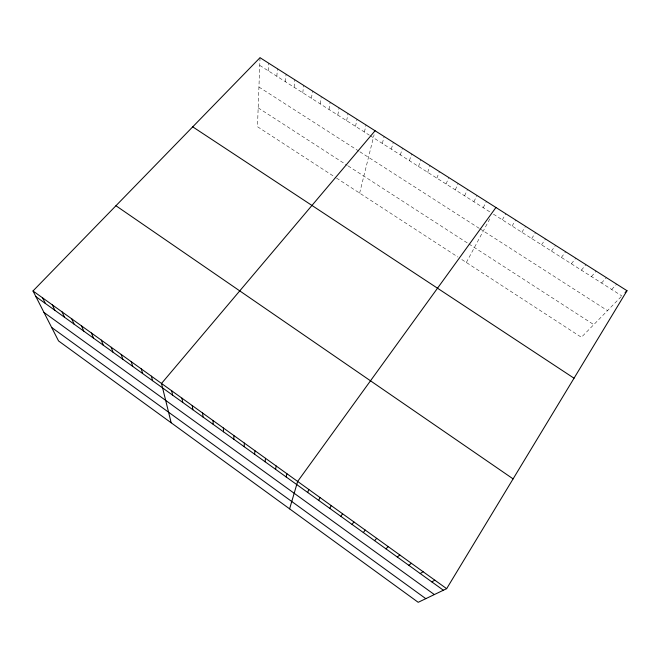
<?xml version="1.0" encoding="UTF-8"?>
<svg xmlns="http://www.w3.org/2000/svg" width="660" height="660" viewBox="0 0 660 660"><rect width="100%" height="100%" fill="white"/><g stroke="black" fill="none" stroke-linecap="round" stroke-linejoin="round"><path stroke-width="0.49" stroke-dasharray="3.3 2.47" d="M260.024 57.692L257.474 126.704L335.659 177.532M268.29 70.826L268.678 63.187M276.87 76.288L277.365 68.698M285.475 81.774L286.085 74.233M294.121 87.277L294.838 79.794M302.8 92.796L303.616 85.371M311.503 98.34L312.436 90.973M320.24 103.9L321.156 97.507M329.01 109.486L330.165 102.226M337.813 115.087L339.083 107.893M346.649 120.714L348.034 113.569M355.517 126.365L357.019 119.279M364.419 132.033L366.036 125.004M359.634 193.116L374.096 134.731M382.33 143.426L384.17 136.521M391.33 149.16L393.286 142.312M400.364 154.91L402.443 148.12M409.431 160.685L411.634 153.962M418.539 166.485L420.857 159.819M427.68 172.301L430.122 165.693M436.854 178.142L439.411 171.6M446.061 184.008L448.742 177.523M455.301 189.89L458.114 183.472M464.582 195.797L467.511 189.445M473.896 201.729L476.957 195.434M483.244 207.677L486.428 201.448M466.348 262.49L490.355 217.874M502.334 219.829L505.783 213.741M512.077 226.034L515.658 220.011M521.862 232.262L525.574 226.314M531.688 238.516L535.54 232.633M541.546 244.802L545.539 238.986M551.446 251.105L555.571 245.355M561.388 257.433L565.653 251.757M571.37 263.786L575.776 258.184M581.394 270.163L585.94 264.635M591.451 276.573L596.137 271.111M601.549 283L606.383 277.621M611.696 289.459L616.671 284.155M621.176 296.662L581.402 337.285L459.649 258.134M259.743 65.381L369.295 135.135M370.111 135.646L490.916 212.57M493.433 214.17L621.877 295.944M258.943 87.046L359.032 151.247M359.89 151.8L479.209 228.327M480.034 228.855L607.513 310.621M258.167 107.844L347.275 165.404M348.109 165.94L468.088 243.441M468.88 243.952L593.785 324.637M336.46 178.051L457.974 257.045"/><path stroke-width="0.99" d="M244.233 446.737L244.34 443.074M254.636 454.237L254.909 450.681M265.089 461.769L265.518 458.32M275.591 469.334L276.185 465.993M286.143 476.933L286.894 473.698M289.608 508.86L297.652 481.437L495.94 207.487M307.7 492.467L308.789 489.456M318.722 500.404L319.976 497.508M329.786 508.382L331.221 505.601M340.906 516.392L342.515 513.727M446.647 588.67L627 290.713L260.024 57.692L33 290.969L58.542 340.931L418.201 602.308L446.647 588.67L33 290.969M352.085 524.444L353.867 521.895M363.305 532.529L365.269 530.104M375.086 130.746L161.51 383.46L171.171 422.788M374.583 540.655L376.728 538.354M625.078 292.669L627 290.713M385.918 548.823L388.237 546.637M397.303 557.023L399.811 554.961M408.746 565.265L411.436 563.327M420.238 573.548L423.118 571.733M431.788 581.872L434.849 580.181M192.72 126.844L574.035 378.213M115.945 205.738L513.101 478.88M35.896 296.637L443.388 590.23M43.981 312.444L434.338 594.569M51.653 327.459L425.807 598.661M42.628 297.899L45.392 303.476M52.297 304.862L54.928 310.349M62.015 311.85L64.507 317.254M71.767 318.871L74.126 324.184M81.568 325.924L83.795 331.147M91.402 333.003L93.497 338.135M101.285 340.123L103.24 345.155M111.218 347.267L113.025 352.209M121.184 354.436L122.859 359.287M131.2 361.647L132.734 366.407M141.256 368.882L142.642 373.552M151.363 376.159L152.608 380.721M171.699 390.794L172.656 395.167M181.937 398.161L182.746 402.435M192.225 405.562L192.877 409.736M202.554 413.003L203.057 417.07M212.933 420.469L213.279 424.438M223.352 427.969L223.55 431.838M233.822 435.509L233.871 439.271"/></g></svg>
